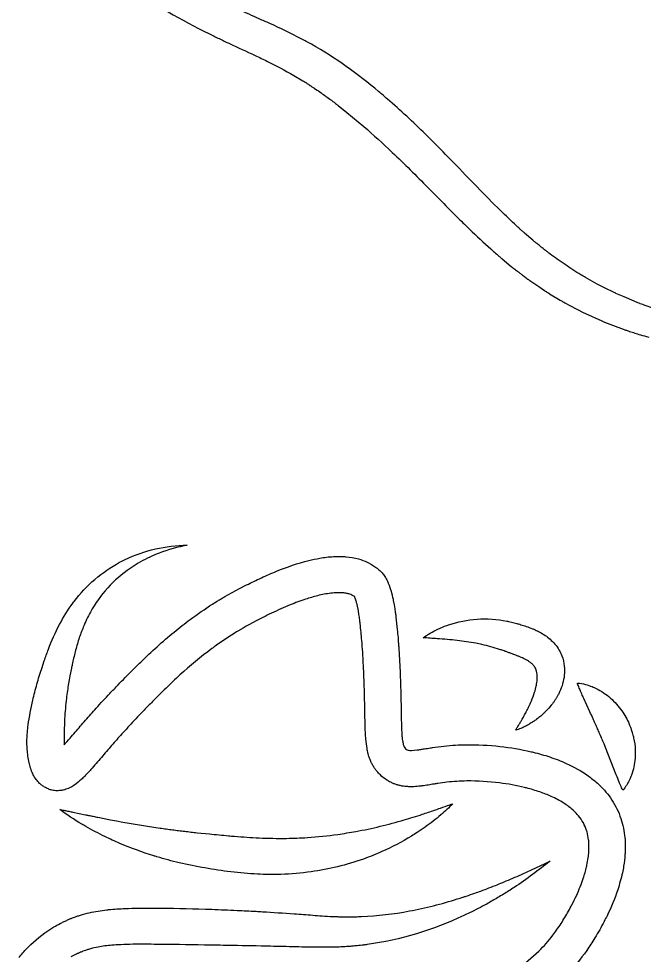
# Model space of a CAD drawing. Header units: millimetres. Extents: x 4236 to 5436, y 1579 to 2339.
# Drawn here: x 4943.51 to 4972.01, y 1863.25 to 1905.89 of the extents above; entities that cross this region are included whole.
import ezdxf

# ---------------------------------------------------------------- set-up
doc = ezdxf.new("R2010")
doc.units = ezdxf.units.MM
doc.layers.add('Default', color=70, linetype='Continuous')

msp = doc.modelspace()

# ---------------------------------------------------------------- linework, layer by layer
at = {"layer": 'Default'}
for points in [[(4948.75, 1907.152, 0.028809), (4952.404, 1905.101, 0.001574), (4952.639, 1904.986, 0.002509), (4953.109, 1904.763, 0.001441), (4954.273, 1904.223, -0.005613), (4954.839, 1903.951, -0.015979), (4956.038, 1903.314), (4956.457, 1903.063, -0.008171), (4956.561, 1903, -0.004568), (4956.664, 1902.933, 0.00176), (4956.817, 1902.832, 0.002562), (4956.869, 1902.798, -0.005121), (4956.972, 1902.732, -0.008418), (4957.225, 1902.559, -0.003177), (4957.675, 1902.237, -0.009451), (4957.775, 1902.165, -0.005489), (4957.874, 1902.089, 0.0011), (4958.02, 1901.974, 0.002505), (4958.069, 1901.936), (4958.46, 1901.631), (4959.225, 1900.988, -0.01179), (4960.528, 1899.807, -0.009057), (4962.153, 1898.202, 0.000378), (4962.876, 1897.473, 0.002519), (4963.608, 1896.739, 0.004049), (4964.169, 1896.193, 0.010573), (4965.136, 1895.301, 0.009188), (4965.335, 1895.126, 0.002562), (4965.437, 1895.04, 0.00115), (4965.539, 1894.955), (4965.948, 1894.615, 0.006874), (4966.106, 1894.492, 0.001706), (4966.266, 1894.37, -0.002291), (4966.372, 1894.289, -0.002086), (4966.425, 1894.249, -0.001267), (4966.584, 1894.127, 0.002773), (4966.664, 1894.067, 0.009129), (4966.8, 1893.969), (4967.243, 1893.665), (4967.464, 1893.514, 0.00633), (4967.534, 1893.468, -0.00196), (4967.693, 1893.373), (4968.182, 1893.079, -0.001916), (4968.297, 1893.009, 0.008894), (4968.385, 1892.96), (4968.622, 1892.835), (4969.262, 1892.502, -0.002309), (4969.338, 1892.468), (4970.071, 1892.137, -0.001401), (4970.132, 1892.11, 0.00772), (4970.193, 1892.083), (4970.318, 1892.035), (4970.568, 1891.941), (4971.097, 1891.741, 0.00754), (4971.225, 1891.695, 0.007937), (4971.455, 1891.619, 0.00239), (4971.58, 1891.58, 0.003436), (4971.832, 1891.504, 0.003536), (4972.211, 1891.394, 0.001917)], [(4972.357, 1892.732, -0.005025), (4972.002, 1892.856, -0.000863), (4971.941, 1892.878, -0.002921), (4971.827, 1892.919, -0.002364), (4971.772, 1892.94, -0.013695), (4971.548, 1893.031), (4971.093, 1893.225), (4970.865, 1893.321), (4970.71, 1893.389, 0.003081), (4970.641, 1893.423), (4970.199, 1893.64), (4969.978, 1893.749, 0.001273), (4969.923, 1893.776, -0.005705), (4969.868, 1893.804), (4969.334, 1894.107, -0.005275), (4969.122, 1894.231, -0.014439), (4968.4, 1894.695, -0.008667), (4967.699, 1895.193, -0.006096), (4967.625, 1895.248, -0.006039), (4967.504, 1895.344, 0.001572), (4967.36, 1895.46, 0.002322), (4967.312, 1895.498, 0.001325), (4967.264, 1895.537, 0.001165), (4967.119, 1895.652, -0.002972), (4967.023, 1895.729, -0.005756), (4966.928, 1895.808), (4966.554, 1896.134, -0.000564), (4966.508, 1896.175, -0.001896), (4966.414, 1896.256, -0.003422), (4966.322, 1896.339, -0.007932), (4966.185, 1896.467, -0.006964), (4965.459, 1897.157, -0.00639), (4964.389, 1898.236, -0.001246), (4963.32, 1899.345, 0.001613), (4962.959, 1899.715, 0.005252), (4962.039, 1900.635, 0.015185), (4960.306, 1902.238, 0.004525), (4959.904, 1902.579, 0.019476), (4958.431, 1903.717, 0.025187), (4956.846, 1904.73, 0.006403), (4956.373, 1904.985, 0.014764), (4954.942, 1905.677, 0.000267), (4954.469, 1905.888, -0.000772), (4953.536, 1906.305, -0.001386)], [(4966.205, 1862.624, 0.042688), (4967.205, 1863.444, 0.036295), (4967.842, 1864.159, 0.013315), (4968.03, 1864.419, 0.019625), (4968.392, 1864.973, 0.015463), (4968.716, 1865.553, 0.025806), (4969.091, 1866.373, 0.013278), (4969.228, 1866.751, 0.025114), (4969.378, 1867.28, 0.003062), (4969.394, 1867.355, 0.019292), (4969.455, 1867.692, 0.018424), (4969.481, 1867.948, 0.010753), (4969.488, 1868.128, 0.014016), (4969.487, 1868.305, 0.01773), (4969.471, 1868.51, 0.036724), (4969.4, 1868.866, 0.017719), (4969.352, 1869.018, 0.093905), (4968.957, 1869.665, 0.028316), (4968.766, 1869.856, 0.040919), (4968.338, 1870.177, 0.036471), (4967.77, 1870.481, 0.022679), (4967.257, 1870.684, 0.021246), (4966.636, 1870.869, 0.00241), (4966.556, 1870.889, 0.028314), (4965.415, 1871.097, 0.033023), (4963.917, 1871.185, 0.026976), (4963.02, 1871.129, 0.009982), (4962.605, 1871.072, 0.003056), (4962.434, 1871.046, -0.001212), (4962.167, 1871.002, -0.006061), (4961.878, 1870.96, -0.002356), (4961.8, 1870.951, -0.001474), (4961.666, 1870.936, -0.004586), (4961.58, 1870.93, -0.004385), (4961.432, 1870.923, -0.003932), (4961.334, 1870.924, -0.00777), (4961.234, 1870.927, -0.033422), (4960.968, 1870.957, -0.013859), (4960.816, 1870.99, -0.011418), (4960.759, 1871.006, -0.008886), (4960.702, 1871.024, -0.008123), (4960.626, 1871.051, -0.003977), (4960.569, 1871.073, -0.012914), (4960.513, 1871.097, -0.010182), (4960.459, 1871.124, -0.009234), (4960.353, 1871.182, -0.002274), (4960.284, 1871.222, -0.04232), (4959.983, 1871.459, -0.033051), (4959.824, 1871.631, -0.009451), (4959.726, 1871.758, -0.012842), (4959.688, 1871.816, -0.004919), (4959.643, 1871.892, 0.002057), (4959.605, 1871.961, -0.007283), (4959.57, 1872.029), (4959.514, 1872.164, -0.019289), (4959.466, 1872.297, -0.001609), (4959.43, 1872.424, -0.015678), (4959.409, 1872.503, -0.008381), (4959.388, 1872.606, -0.000882), (4959.378, 1872.664, -0.02104), (4959.322, 1873.096, -0.008987), (4959.305, 1873.346, -0.003229), (4959.299, 1873.489, -0.004208), (4959.289, 1873.771, -0.002118), (4959.283, 1874.046, -0.00039), (4959.28, 1874.227, 0.001407), (4959.267, 1874.941, 0.002749), (4959.248, 1875.648, 0.006001), (4959.2, 1876.704, 0.001534), (4959.179, 1877.055, 0.003235), (4959.14, 1877.577, 0.009532), (4959.064, 1878.349, 0.001366), (4959.054, 1878.434, -0.00145), (4959.043, 1878.517, 0.002575), (4959.026, 1878.642, 0.00755), (4959.007, 1878.765), (4958.982, 1878.927), (4958.952, 1879.083, 0.011433), (4958.936, 1879.159, -0.002732), (4958.92, 1879.232, 0.012677), (4958.884, 1879.37, 0.03405), (4958.826, 1879.547, 0.006442), (4958.814, 1879.573, 0.0339), (4958.685, 1879.652, 0.03082), (4958.589, 1879.69, 0.030697), (4958.45, 1879.726, 0.028906), (4958.275, 1879.751, 0.026194), (4958.046, 1879.757, 0.024982), (4957.728, 1879.734, 0.016863), (4957.429, 1879.688, 0.014235), (4957.124, 1879.622, 0.017568), (4956.58, 1879.463, 0.017616), (4955.876, 1879.204, 0.014924), (4955.02, 1878.824, 0.005375), (4954.633, 1878.634), (4954.321, 1878.474), (4954.021, 1878.314), (4953.873, 1878.233), (4953.726, 1878.148, -0.002358), (4953.653, 1878.105, 0.001415), (4953.543, 1878.042, 0.006362), (4953.434, 1877.976, 0.017987), (4952.514, 1877.365, 0.003305), (4952.307, 1877.215, 0.024502), (4950.85, 1876.013, 0.009231), (4950.218, 1875.417, 0.005818), (4949.596, 1874.797, 0.002151), (4949.225, 1874.416, 0.00512), (4948.618, 1873.779, 0.004065), (4948.263, 1873.391, 0.004501), (4947.796, 1872.865, 0.001404), (4947.564, 1872.598, 0.00103), (4947.332, 1872.328, -0.000551), (4947.097, 1872.054, -0.002593), (4946.854, 1871.775, -0.00252), (4946.727, 1871.634, -0.004221), (4946.593, 1871.489, -0.009259), (4946.428, 1871.322, -0.01261), (4946.282, 1871.186, -0.002677), (4946.21, 1871.126, -0.06535), (4945.813, 1870.869, -0.006005), (4945.767, 1870.847, -0.028332), (4945.543, 1870.773, -0.019257), (4945.36, 1870.745, -0.011366), (4945.254, 1870.742, -0.047399), (4945.029, 1870.768, -0.023689), (4944.945, 1870.79, -0.036744), (4944.769, 1870.858, -0.00477), (4944.672, 1870.91, -0.022786), (4944.559, 1870.988, -0.005941), (4944.456, 1871.074, -0.013961), (4944.375, 1871.161, -0.00396), (4944.304, 1871.248, -0.041882), (4944.167, 1871.473, -0.01362), (4944.122, 1871.568, -0.034103), (4944.024, 1871.844, -0.011838), (4943.992, 1871.97, -0.00381), (4943.978, 1872.031, -0.002709), (4943.966, 1872.09, -0.020153), (4943.916, 1872.403, -0.006651), (4943.902, 1872.538, -0.016773), (4943.883, 1872.852, -0.004391), (4943.882, 1872.954, -0.022707), (4943.899, 1873.402, -0.014029), (4943.936, 1873.74, -0.020293), (4944.148, 1874.862, -0.005558), (4944.237, 1875.228, -0.011923), (4944.439, 1875.954), (4944.496, 1876.136), (4944.552, 1876.308), (4944.669, 1876.656, -0.009009), (4944.86, 1877.183, -0.029364), (4945.365, 1878.31, -0.039437), (4945.974, 1879.285, -0.003806), (4946.032, 1879.362, -0.106854), (4948.105, 1881.143, -0.011755), (4948.355, 1881.269, -0.108738), (4951.188, 1881.923, 0.044938), (4949.901, 1881.558, 0.003159), (4949.819, 1881.525, 0.037023), (4948.954, 1881.099, 0.018525), (4948.588, 1880.864, 0.118652), (4946.773, 1878.874, 0.028474), (4946.448, 1878.194, 0.018493), (4946.244, 1877.642, 0.01595), (4946.079, 1877.073, 0.011737), (4945.943, 1876.488, 0.002542), (4945.908, 1876.318), (4945.841, 1875.973), (4945.808, 1875.798), (4945.778, 1875.631, 0.012177), (4945.68, 1874.955, 0.016582), (4945.598, 1874.021, 0.009109), (4945.584, 1873.602, 0.004072), (4945.574, 1872.956, 0.002548), (4945.574, 1872.824, 0.004), (4945.845, 1873.134, 0.000588), (4946.077, 1873.404, -0.002245), (4946.55, 1873.952, -0.004127), (4947.036, 1874.499, -0.006645), (4947.659, 1875.173, -0.002984), (4948.037, 1875.566, -0.003787), (4948.674, 1876.216, -0.003617), (4949.066, 1876.602, -0.021541), (4950.585, 1877.967, -0.011781), (4951.323, 1878.544, -0.016543), (4952.333, 1879.238, -0.00461), (4952.574, 1879.388, -0.004697), (4952.654, 1879.437, -0.002475), (4952.736, 1879.485, 0.000716), (4952.9, 1879.58), (4953.063, 1879.675), (4953.23, 1879.765), (4953.563, 1879.944), (4953.889, 1880.11, -0.007711), (4954.561, 1880.435, -0.01174), (4955.254, 1880.736, -0.034286), (4956.726, 1881.226, -0.017412), (4957.222, 1881.331, -0.012803), (4957.532, 1881.376, -0.015482), (4957.852, 1881.404, -0.023296), (4958.242, 1881.408, -0.011355), (4958.416, 1881.398, -0.047137), (4958.987, 1881.297, -0.041253), (4959.389, 1881.148, -0.014092), (4959.451, 1881.119, -0.012843), (4959.527, 1881.078, -0.007755), (4959.632, 1881.016, -0.014969), (4959.72, 1880.959, -0.00723), (4959.805, 1880.896, -0.006203), (4959.919, 1880.806, -0.000923), (4959.986, 1880.745, -0.017868), (4960.068, 1880.658, -0.018708), (4960.124, 1880.588, -0.036909), (4960.25, 1880.396, -0.012063), (4960.304, 1880.291, -0.037124), (4960.452, 1879.9, -0.006232), (4960.49, 1879.766, -0.00822), (4960.529, 1879.61, 0.002257), (4960.552, 1879.508, -0.004392), (4960.573, 1879.409), (4960.61, 1879.212), (4960.641, 1879.02, -0.005232), (4960.656, 1878.924, -0.003196), (4960.669, 1878.829, -0.002036), (4960.694, 1878.641, -0.007247), (4960.755, 1878.082, -0.003566), (4960.788, 1877.713, -0.002485), (4960.816, 1877.346, -0.000964), (4960.829, 1877.163, -0.005334), (4960.886, 1876.068, -0.002215), (4960.9, 1875.704, -0.003023), (4960.92, 1874.976, -0.001404), (4960.933, 1874.256, 0.000653), (4960.938, 1873.99, 0.002543), (4960.944, 1873.729, 0.003111), (4960.951, 1873.56, 0.011371), (4960.966, 1873.275, 0.0108), (4960.985, 1873.09, 0.010989), (4961.005, 1872.958, 0.007423), (4961.028, 1872.847, -0.005706), (4961.047, 1872.781, 0.121521), (4961.173, 1872.615, -0.02182), (4961.249, 1872.586, 0.005202), (4961.397, 1872.576), (4961.52, 1872.583), (4961.665, 1872.599, 0.005391), (4961.824, 1872.622, 0.00228), (4961.994, 1872.649, -0.001504), (4962.263, 1872.692, -0.001253), (4962.355, 1872.707, -0.023842), (4963.413, 1872.822, -0.013034), (4963.9, 1872.838, -0.029849), (4965.431, 1872.759, -0.030327), (4966.855, 1872.518, -0.002231), (4966.949, 1872.495, -0.020565), (4967.704, 1872.279, -0.02507), (4968.451, 1871.988, -0.049075), (4969.446, 1871.424, -0.027768), (4969.871, 1871.085, -0.058512), (4970.471, 1870.412, -0.062959), (4970.903, 1869.59, -0.053294), (4971.113, 1868.704, -0.0239), (4971.141, 1868.319, -0.018635), (4971.136, 1867.941, -0.004257), (4971.13, 1867.834, -0.024969), (4971.069, 1867.312, -0.012501), (4971.011, 1867.009, -0.027732), (4970.798, 1866.23, -0.032822), (4970.314, 1865.052, -0.006569), (4970.184, 1864.792, -0.017247), (4969.758, 1864.038, -0.016744), (4969.386, 1863.473, -0.04641), (4968.431, 1862.331, -0.002876)], [(4943.508, 1863.146, -0.020005), (4943.878, 1863.564, -0.01053), (4944.051, 1863.736, -0.057769), (4945.106, 1864.538, -0.006237), (4945.394, 1864.697, 0.002744), (4945.468, 1864.734, -0.001587), (4945.541, 1864.771, -0.005882), (4945.615, 1864.807, -0.00935), (4945.691, 1864.84, -0.001543), (4945.768, 1864.874, -0.007408), (4945.903, 1864.93, -0.008389), (4946.001, 1864.967, -0.009515), (4946.099, 1865.004, -0.004007), (4946.159, 1865.025, -0.003259), (4946.239, 1865.051, -0.001747), (4946.319, 1865.077, -0.020018), (4946.723, 1865.186, -0.015886), (4947.125, 1865.264, -0.011665), (4947.521, 1865.319, -0.001871), (4947.599, 1865.327, -0.014188), (4948.365, 1865.38, -0.007413), (4948.962, 1865.395, -0.003159), (4949.403, 1865.398, -0.001847), (4949.986, 1865.397, -0.003898), (4952.298, 1865.343, -0.001295), (4953.454, 1865.294, -0.002502), (4954.32, 1865.251, -0.00109), (4954.609, 1865.234, -0.002093), (4956.05, 1865.14, -0.002213), (4956.909, 1865.075, 0.001318), (4957.334, 1865.044, 0.006565), (4957.82, 1865.016, 0.004385), (4958.024, 1865.009, 0.007296), (4958.127, 1865.004, 0.00485), (4958.23, 1865.002, 0.002606), (4958.435, 1865.001, -0.003709), (4958.572, 1864.999, 0.00343), (4958.777, 1865.002, 0.001679), (4958.983, 1865.008, 0.000473), (4959.12, 1865.012, 0.035179), (4961.316, 1865.267, 0.030547), (4963.489, 1865.813, 0.008553), (4963.759, 1865.897, 0.002861), (4963.893, 1865.941, 0.003388), (4964.295, 1866.08, -0.002752), (4964.563, 1866.173, -0.001989), (4964.828, 1866.275, 0.002756), (4965.227, 1866.429, 0.00676), (4965.558, 1866.563, 0.001827), (4965.623, 1866.591, 0.009207), (4966.413, 1866.93, 0.003459), (4966.936, 1867.17, 0.001472), (4967.72, 1867.54, -0.009304), (4966.917, 1866.92, -0.015324), (4966.082, 1866.338, -0.005585), (4965.836, 1866.182, -0.009922), (4965.59, 1866.025, -0.005703), (4965.339, 1865.876, -0.00147), (4965.085, 1865.731, 0.002745), (4964.831, 1865.584, -0.000804), (4964.442, 1865.38, -0.006272), (4964.049, 1865.181, -0.006962), (4963.783, 1865.056, -0.075769), (4959.38, 1863.737, -0.002655), (4959.231, 1863.717, -0.001319), (4958.931, 1863.685, -0.002759), (4958.706, 1863.663, -0.001214), (4958.631, 1863.656, 0.002223), (4958.556, 1863.652, 0.001223), (4958.33, 1863.636, -0.004451), (4958.179, 1863.627, -0.007745), (4958.028, 1863.621, -0.008503), (4957.651, 1863.612, -0.003334), (4957.428, 1863.612, -0.002168), (4957.134, 1863.615, -0.000448), (4956.843, 1863.619, -0.002048), (4956.266, 1863.629, -0.000472), (4955.119, 1863.656, 0.001599), (4954.546, 1863.667, 0.001041), (4952.829, 1863.702, 0.001459), (4952.256, 1863.71, 0.002792), (4949.967, 1863.744, 0.001592), (4949.399, 1863.75, 0.006052), (4948.698, 1863.748, 0.008208), (4948.152, 1863.731, 0.008122), (4947.754, 1863.705, 0.010279), (4947.434, 1863.672, 0.014685), (4947.126, 1863.624, 0.023881), (4946.774, 1863.542, 0.001318), (4946.688, 1863.517, 0.006448), (4946.617, 1863.495, 0.010786), (4946.546, 1863.47, 0.010497), (4946.433, 1863.43, 0.003356), (4946.377, 1863.407, 0.001651), (4946.321, 1863.385, 0.009205), (4946.237, 1863.349, 0.001853), (4946.181, 1863.324, -0.004128), (4946.097, 1863.286), (4945.876, 1863.176, 0.058382)]]:
    msp.add_lwpolyline(points, format="xyb", dxfattribs=at)
for points in [[(4967.076, 1873.976, -0.007475), (4967.025, 1873.939, -0.01072), (4966.887, 1873.848, -0.005265), (4966.746, 1873.762, -0.009452), (4966.638, 1873.703, -0.00375), (4966.565, 1873.666, -0.001545), (4966.455, 1873.611, -0.001834), (4966.379, 1873.579, -0.006404), (4966.265, 1873.533, -0.010268), (4966.15, 1873.492, -0.009019), (4966.21, 1873.599, -0.003186), (4966.252, 1873.668, -0.000535), (4966.314, 1873.77, -0.002956), (4966.393, 1873.907, -0.001284), (4966.471, 1874.04, 0.001678), (4966.581, 1874.242, 0.007122), (4966.686, 1874.441, 0.00762), (4966.75, 1874.574, 0.010545), (4966.868, 1874.836, 0.024103), (4967.013, 1875.225, 0.026088), (4967.086, 1875.508, 0.010602), (4967.103, 1875.6, 0.03962), (4967.131, 1875.862, 0.033636), (4967.123, 1876.044, 0.033381), (4967.099, 1876.181, 0.03299), (4967.068, 1876.279, 0.039977), (4967.028, 1876.361, 0.06148), (4966.924, 1876.491, 0.024238), (4966.826, 1876.577, 0.014146), (4966.77, 1876.616, 0.015055), (4966.684, 1876.67, 0.015196), (4966.562, 1876.735, 0.0104), (4966.455, 1876.787, 0.009268), (4966.339, 1876.838, 0.006026), (4966.215, 1876.888, 0.003322), (4966.085, 1876.938, 0.000982), (4965.95, 1876.989, 0.002844), (4965.88, 1877.015, 0.001803), (4965.81, 1877.041, 0.001107), (4965.677, 1877.088, 0.000981), (4965.58, 1877.123, 0.004338), (4965.5, 1877.151, 0.007615), (4965.418, 1877.177, 0.023855), (4964.615, 1877.396, 0.007057), (4964.338, 1877.454, 0.012469), (4963.913, 1877.528, 0.009531), (4963.478, 1877.584, 0.006606), (4963.031, 1877.628, 0.003803), (4962.571, 1877.664, 0.00198), (4961.934, 1877.707, -0.049146), (4962.602, 1878.099, -0.023054), (4963.018, 1878.269, -0.003787), (4963.095, 1878.296, -0.065652), (4964.394, 1878.555, -0.065179), (4965.745, 1878.468, -0.010469), (4965.829, 1878.452, -0.007078), (4965.954, 1878.423, -0.002096), (4966.078, 1878.391, -0.008541), (4966.201, 1878.359, -0.003335), (4966.277, 1878.337, -0.000512), (4966.391, 1878.303, -0.007648), (4966.626, 1878.227, -0.015494), (4966.911, 1878.12, -0.008341), (4967.036, 1878.066, -0.015854), (4967.247, 1877.961, -0.053708), (4967.715, 1877.643, -0.078164), (4968.123, 1877.157, -0.043506), (4968.253, 1876.889, -0.069182), (4968.366, 1876.41, -0.049599), (4968.364, 1876.003, -0.08642), (4968.15, 1875.244, -0.019447), (4968.111, 1875.159, -0.009729), (4968.078, 1875.098, -0.005084), (4968.044, 1875.038, 0.001029), (4967.976, 1874.92, 0.001266), (4967.9, 1874.809, -0.003901), (4967.862, 1874.754, -0.008357), (4967.823, 1874.701, -0.018239), (4967.768, 1874.633), (4967.657, 1874.499, -0.01047), (4967.598, 1874.435, -0.004972), (4967.538, 1874.374, -0.014827), (4967.432, 1874.269, -0.00659), (4967.354, 1874.199, -0.002722), (4967.29, 1874.143, -0.022243), (4967.126, 1874.013, -0.002379)], [(4971.406, 1873.559, -0.007467), (4971.431, 1873.489, -0.010126), (4971.459, 1873.394, -0.001474), (4971.493, 1873.275, -0.004611), (4971.512, 1873.203, -0.000934), (4971.538, 1873.081, -0.006098), (4971.552, 1873.008, -0.041466), (4971.6, 1872.467, -0.0207), (4971.591, 1872.221, -0.068596), (4971.426, 1871.453, -0.008578), (4971.381, 1871.339, -0.015004), (4971.319, 1871.204, -0.015759), (4971.261, 1871.094, -0.01347), (4971.197, 1870.987, -0.04346), (4971.027, 1870.764, -0.010295), (4970.924, 1870.993, -0.004036), (4970.87, 1871.125, -0.003549), (4970.736, 1871.461), (4970.493, 1872.083), (4970.242, 1872.713, 0.003657), (4970.207, 1872.8, -0.004889), (4970.177, 1872.87, 0.000843), (4970.148, 1872.939, 0.008513), (4970.106, 1873.043, 0.001323), (4970.076, 1873.112, -0.004713), (4970.033, 1873.215, -0.001161), (4969.974, 1873.352, 0.001554), (4969.884, 1873.559, 0.004585), (4969.791, 1873.766, 0.002574), (4969.729, 1873.906, 0.001463), (4969.665, 1874.047, 0.000773), (4969.533, 1874.334), (4969.255, 1874.945, -0.00129), (4969.164, 1875.149, -0.003447), (4969.108, 1875.277, -0.002002), (4969.071, 1875.363, -0.010447), (4968.987, 1875.568, -0.004798), (4968.96, 1875.641, -0.050419), (4969.335, 1875.581, -0.032766), (4969.64, 1875.48, -0.00768), (4969.73, 1875.441, -0.068126), (4970.392, 1875.025, -0.062843), (4970.931, 1874.454, -0.028486), (4971.123, 1874.166, -0.023975), (4971.284, 1873.858, -0.006074), (4971.325, 1873.768, -0.002493), (4971.38, 1873.629, -0.004797)], [(4951.213, 1868.878, 0.001535), (4951.354, 1868.862, -0.000717), (4951.635, 1868.832), (4952.205, 1868.776, 0.001568), (4953.059, 1868.693, 0.001473), (4953.341, 1868.668, 0.003613), (4953.901, 1868.625, 0.004998), (4954.457, 1868.593, 0.013707), (4955.702, 1868.573, 0.013731), (4956.666, 1868.611, 0.018259), (4958.042, 1868.756, 0.008905), (4958.869, 1868.887, 0.025552), (4961.069, 1869.414, 0.005265), (4961.482, 1869.537, 0.003822), (4961.895, 1869.669, 0.001699), (4962.171, 1869.76, 0.002286), (4962.448, 1869.855, 0.001166), (4962.725, 1869.952, -0.00045), (4963.145, 1870.1, -0.000509), (4963.286, 1870.149, -0.023932), (4962.739, 1869.638, -0.011671), (4962.39, 1869.355, -0.021884), (4961.655, 1868.833, -0.006084), (4961.4, 1868.672, -0.03351), (4960.058, 1867.971, -0.017963), (4959.209, 1867.633, -0.049322), (4956.831, 1867.05, -0.028095), (4955.452, 1866.933, -0.018852), (4954.38, 1866.942, -0.01731), (4953.171, 1867.046, -0.012326), (4951.992, 1867.224, -0.015396), (4950.818, 1867.46, -0.015503), (4949.802, 1867.734, -0.00202), (4949.658, 1867.778, -0.024101), (4948.11, 1868.346, -0.012856), (4947.43, 1868.657, -0.016391), (4946.571, 1869.11, -0.004637), (4946.378, 1869.223, -0.027473), (4945.383, 1869.884, -0.005543), (4945.531, 1869.857, -0.003086), (4945.677, 1869.828, 0.000421), (4945.895, 1869.783, 0.000989), (4945.967, 1869.768), (4946.544, 1869.65, -0.002762), (4946.687, 1869.621, 0.000359), (4946.902, 1869.577, 0.003839), (4947.116, 1869.535, 0.001422), (4947.401, 1869.478, 0.002894), (4947.686, 1869.423, 0.011701), (4949.947, 1869.041, 0.00343), (4950.228, 1869, 0.002371), (4950.51, 1868.963, 0.00131), (4950.792, 1868.928, 0.0006), (4951.073, 1868.894, 0.002797)]]:
    msp.add_lwpolyline(points, format="xyb", close=True, dxfattribs=at)

doc.saveas('drawing.dxf')
